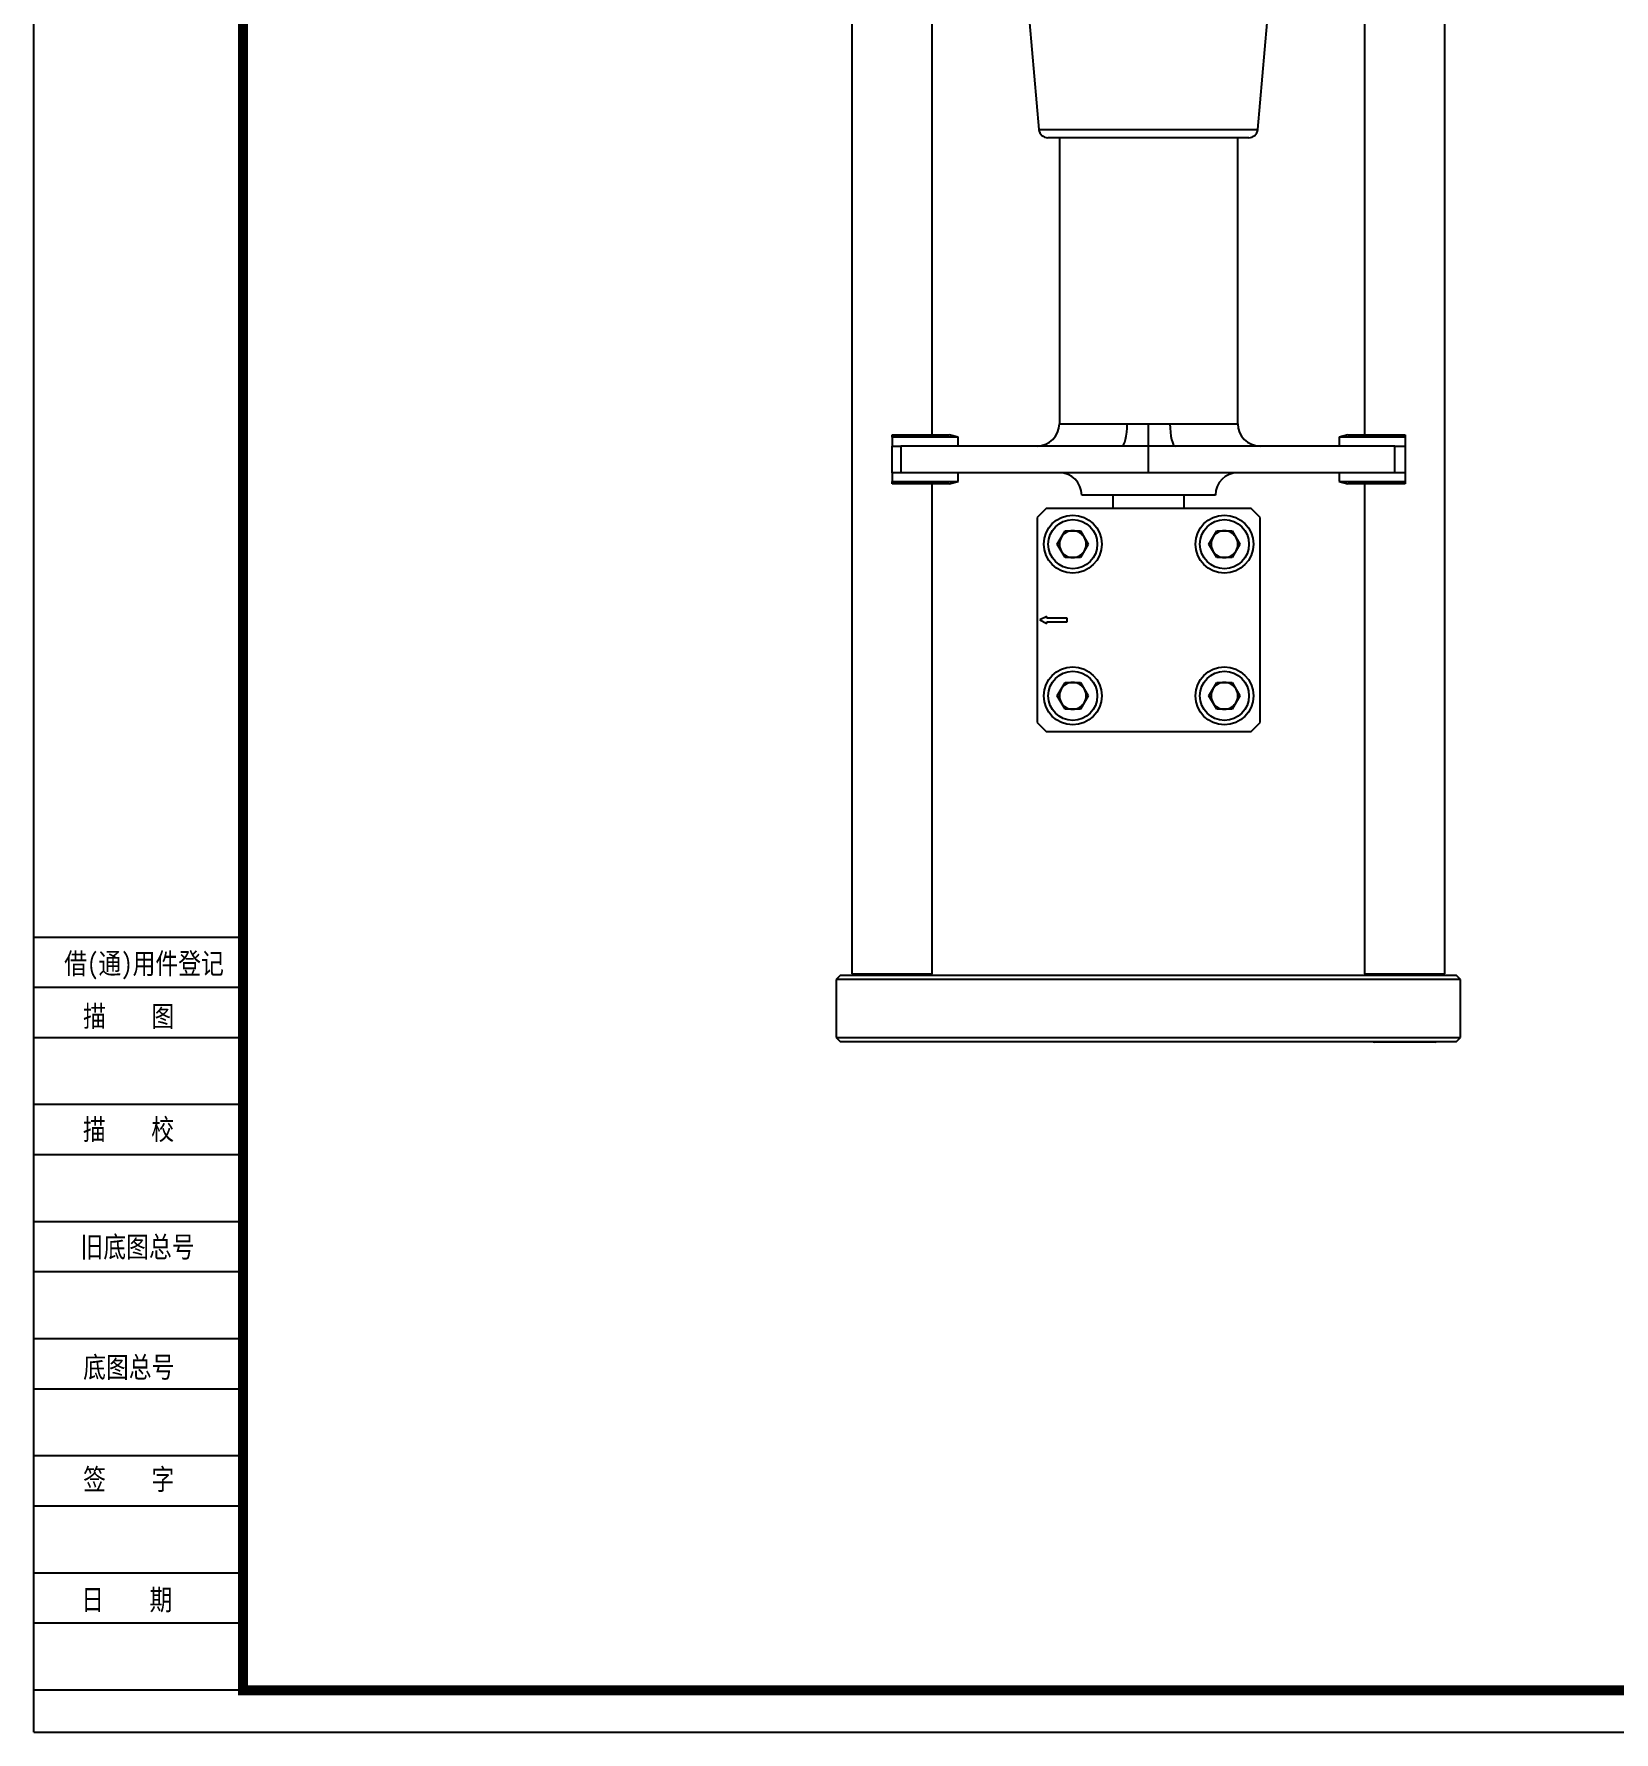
# Model space of a CAD drawing. Header units: millimetres. Extents: x 5231 to 7653, y 7068 to 7959.
# Drawn here: x 5231.1 to 5585.4, y 7071.9 to 7452.5 of the extents above; entities that cross this region are included whole.
import ezdxf

# ---------------------------------------------------------------- set-up
doc = ezdxf.new("R2010")
doc.units = ezdxf.units.MM
doc.styles.add('STYLE1', font='')
doc.styles.get('STYLE1').set_extended_font_data('FangSong_GB2312')

msp = doc.modelspace()

# ---------------------------------------------------------------- linework, layer by layer
for p, q in [((5231.09, 7071.912), (5231.09, 7859.412)), ((5277.965, 7250.037), (5231.09, 7250.037)), ((5277.965, 7238.787), (5231.09, 7238.787)), ((5277.965, 7227.537), (5231.09, 7227.537)), ((5277.965, 7212.537), (5231.09, 7212.537)), ((5277.965, 7201.287), (5231.09, 7201.287)), ((5277.965, 7186.287), (5231.09, 7186.287)), ((5277.965, 7175.037), (5231.09, 7175.037)), ((5277.965, 7160.037), (5231.09, 7160.037)), ((5277.965, 7148.787), (5231.09, 7148.787)), ((5277.965, 7133.787), (5231.09, 7133.787)), ((5277.965, 7122.537), (5231.09, 7122.537)), ((5277.965, 7107.537), (5231.09, 7107.537)), ((5277.965, 7096.287), (5231.09, 7096.287)), ((5277.965, 7081.287), (5231.09, 7081.287)), ((5231.09, 7071.912), (6307.34, 7071.912)), ((5231.09, 7071.912), (5231.09, 7071.912))]:
    msp.add_line(p, q)
at = {"color": 7, "linetype": 'Continuous', "lineweight": 25}
for p, q in [((5414.495, 7476.585), (5414.495, 7241.835)), ((5432.495, 7362.674), (5432.495, 7476.585)), ((5452.431, 7476.585), (5456.409, 7431.111)), ((5505.456, 7431.111), (5509.434, 7476.585)), ((5529.393, 7476.585), (5529.393, 7362.674)), ((5547.393, 7241.835), (5547.393, 7476.585)), ((5456.409, 7431.111), (5498.273, 7431.111)), ((5498.273, 7431.111), (5505.456, 7431.111)), ((5496.864, 7429.285), (5458.401, 7429.285)), ((5460.995, 7429.285), (5460.995, 7365.174)), ((5503.463, 7429.285), (5496.864, 7429.285)), ((5500.995, 7365.174), (5500.995, 7429.285)), ((5460.995, 7365.174), (5476.197, 7365.174)), ((5480.995, 7360.174), (5480.995, 7365.174)), ((5485.794, 7365.174), (5500.995, 7365.174)), ((5423.495, 7362.674), (5436.295, 7362.674)), ((5423.495, 7362.138), (5423.495, 7362.674)), ((5438.295, 7362.138), (5423.495, 7362.138)), ((5423.495, 7362.138), (5423.495, 7360.174)), ((5438.295, 7362.138), (5436.295, 7362.674)), ((5438.295, 7360.174), (5438.295, 7362.138)), ((5525.695, 7362.674), (5523.695, 7362.138)), ((5523.695, 7362.138), (5523.695, 7360.174)), ((5538.495, 7362.138), (5523.695, 7362.138)), ((5525.695, 7362.674), (5538.495, 7362.674)), ((5538.495, 7362.674), (5538.495, 7362.138)), ((5538.495, 7362.138), (5538.495, 7360.174)), ((5423.495, 7354.174), (5423.495, 7360.174)), ((5423.495, 7360.174), (5425.48, 7360.174)), ((5425.48, 7360.174), (5425.48, 7354.174)), ((5474.997, 7360.174), (5425.48, 7360.174)), ((5480.995, 7360.174), (5474.997, 7360.174)), ((5480.995, 7354.174), (5480.995, 7360.174)), ((5486.993, 7360.174), (5480.995, 7360.174)), ((5536.218, 7360.174), (5486.993, 7360.174)), ((5536.218, 7354.174), (5536.218, 7360.174)), ((5536.218, 7360.174), (5538.495, 7360.174)), ((5538.495, 7360.174), (5538.495, 7354.174)), ((5423.495, 7354.174), (5423.495, 7352.209)), ((5425.48, 7354.174), (5423.495, 7354.174)), ((5480.995, 7354.174), (5425.48, 7354.174)), ((5438.295, 7352.209), (5438.295, 7354.174)), ((5536.218, 7354.174), (5480.995, 7354.174)), ((5523.695, 7354.174), (5523.695, 7352.209)), ((5538.495, 7354.174), (5536.218, 7354.174)), ((5538.495, 7354.174), (5538.495, 7352.209)), ((5423.495, 7352.209), (5438.295, 7352.209)), ((5423.495, 7351.674), (5423.495, 7352.209)), ((5436.295, 7351.674), (5423.495, 7351.674)), ((5432.495, 7241.835), (5432.495, 7351.674)), ((5436.295, 7351.674), (5438.295, 7352.209)), ((5523.695, 7352.209), (5525.695, 7351.674)), ((5523.695, 7352.209), (5538.495, 7352.209)), ((5538.495, 7351.674), (5525.695, 7351.674)), ((5529.393, 7351.674), (5529.393, 7241.835)), ((5538.495, 7352.209), (5538.495, 7351.674)), ((5457.995, 7346.174), (5455.995, 7344.174)), ((5503.995, 7346.174), (5457.995, 7346.174)), ((5495.995, 7349.174), (5465.995, 7349.174)), ((5472.995, 7349.174), (5472.995, 7346.174)), ((5488.995, 7346.174), (5488.995, 7349.174)), ((5505.995, 7344.174), (5503.995, 7346.174)), ((5455.995, 7344.174), (5455.995, 7298.174)), ((5505.995, 7298.174), (5505.995, 7344.174)), ((5460.531, 7338.174), (5462.263, 7341.174)), ((5462.263, 7341.174), (5465.727, 7341.174)), ((5465.727, 7341.174), (5467.459, 7338.174)), ((5494.531, 7338.174), (5496.263, 7341.174)), ((5496.263, 7341.174), (5499.727, 7341.174)), ((5499.727, 7341.174), (5501.459, 7338.174)), ((5462.263, 7335.174), (5460.531, 7338.174)), ((5465.727, 7335.174), (5462.263, 7335.174)), ((5467.459, 7338.174), (5465.727, 7335.174)), ((5496.263, 7335.174), (5494.531, 7338.174)), ((5499.727, 7335.174), (5496.263, 7335.174)), ((5501.459, 7338.174), (5499.727, 7335.174)), ((5458.195, 7321.967), (5456.623, 7321.174)), ((5456.623, 7321.174), (5458.195, 7320.38)), ((5458.195, 7321.57), (5458.195, 7321.967)), ((5462.769, 7321.57), (5458.195, 7321.57)), ((5458.195, 7320.777), (5462.769, 7320.777)), ((5458.195, 7320.38), (5458.195, 7320.777)), ((5462.769, 7320.777), (5462.769, 7321.57)), ((5460.531, 7304.174), (5462.263, 7307.174)), ((5462.263, 7301.174), (5460.531, 7304.174)), ((5462.263, 7307.174), (5465.727, 7307.174)), ((5465.727, 7307.174), (5467.459, 7304.174)), ((5467.459, 7304.174), (5465.727, 7301.174)), ((5494.531, 7304.174), (5496.263, 7307.174)), ((5496.263, 7301.174), (5494.531, 7304.174)), ((5496.263, 7307.174), (5499.727, 7307.174)), ((5499.727, 7307.174), (5501.459, 7304.174)), ((5501.459, 7304.174), (5499.727, 7301.174)), ((5465.727, 7301.174), (5462.263, 7301.174)), ((5499.727, 7301.174), (5496.263, 7301.174)), ((5455.995, 7298.174), (5457.995, 7296.174)), ((5503.995, 7296.174), (5505.995, 7298.174)), ((5457.995, 7296.174), (5503.995, 7296.174)), ((5411.944, 7241.585), (5410.944, 7240.585)), ((5410.944, 7240.585), (5410.944, 7227.585)), ((5550.944, 7240.585), (5410.944, 7240.585)), ((5411.944, 7241.585), (5549.944, 7241.585)), ((5414.495, 7241.835), (5414.745, 7241.585)), ((5414.495, 7241.835), (5423.643, 7241.835)), ((5423.643, 7241.835), (5432.495, 7241.835)), ((5432.245, 7241.585), (5432.495, 7241.835)), ((5529.393, 7241.835), (5529.643, 7241.585)), ((5529.393, 7241.835), (5547.393, 7241.835)), ((5547.143, 7241.585), (5547.393, 7241.835)), ((5550.944, 7240.585), (5549.944, 7241.585)), ((5550.944, 7227.585), (5550.944, 7240.585)), ((5410.944, 7227.585), (5411.944, 7226.585)), ((5410.944, 7227.585), (5550.944, 7227.585)), ((5549.944, 7226.585), (5411.944, 7226.585)), ((5545.167, 7226.56), (5531.667, 7226.56)), ((5549.944, 7226.585), (5550.944, 7227.585))]:
    msp.add_line(p, q, dxfattribs=at)
at = {"const_width": 2.25}
msp.add_lwpolyline([(6297.965, 7850.037), (5277.965, 7850.037), (5277.965, 7081.287), (6297.965, 7081.287)], close=True, dxfattribs=at)
at = {"color": 7, "linetype": 'Continuous', "lineweight": 25, "flags": 128}
for points in [[(5474.997, 7360.174), (5475.231, 7360.27), (5475.456, 7360.554), (5475.664, 7361.016), (5475.845, 7361.638), (5475.994, 7362.396), (5476.105, 7363.26), (5476.174, 7364.198), (5476.197, 7365.174)], [(5485.794, 7365.174), (5485.817, 7364.198), (5485.885, 7363.26), (5485.996, 7362.396), (5486.145, 7361.638), (5486.327, 7361.016), (5486.534, 7360.554), (5486.759, 7360.27), (5486.993, 7360.174)], [(5531.416, 7226.585), (5531.423, 7226.584), (5531.667, 7226.56)], [(5545.167, 7226.56), (5545.411, 7226.584), (5545.418, 7226.585)]]:
    msp.add_lwpolyline(points, dxfattribs=at)
at = {"color": 7, "linetype": 'Continuous', "lineweight": 25}
for centre, radius in [((5463.995, 7338.174), 6.5), ((5463.995, 7338.174), 5.5), ((5497.995, 7338.174), 6.5), ((5497.995, 7338.174), 5.5), ((5463.995, 7304.174), 6.5), ((5463.995, 7304.174), 5.5), ((5497.995, 7304.174), 6.5), ((5497.995, 7304.174), 5.5)]:
    msp.add_circle(centre, radius, dxfattribs=at)
for centre, radius, start, end in [((5458.401, 7431.285), 2, 185, 270), ((5503.463, 7431.285), 2, 270, 355), ((5455.995, 7365.174), 5, 270, 0), ((5505.995, 7365.174), 5, 180, 270), ((5460.995, 7349.174), 5, 0, 90), ((5500.995, 7349.174), 5, 90, 180), ((5463.995, 7338.174), 3, 150, 210), ((5463.995, 7338.174), 3, 90, 150), ((5463.995, 7338.174), 3, 30, 90), ((5463.995, 7338.174), 3, 330, 30), ((5497.995, 7338.174), 3, 150, 210), ((5497.995, 7338.174), 3, 90, 150), ((5497.995, 7338.174), 3, 30, 90), ((5497.995, 7338.174), 3, 330, 30), ((5463.995, 7338.174), 3, 210, 270), ((5463.995, 7338.174), 3, 270, 330), ((5497.995, 7338.174), 3, 210, 270), ((5497.995, 7338.174), 3, 270, 330), ((5463.995, 7304.174), 3, 150, 210), ((5463.995, 7304.174), 3, 90, 150), ((5463.995, 7304.174), 3, 30, 90), ((5463.995, 7304.174), 3, 330, 30), ((5497.995, 7304.174), 3, 150, 210), ((5497.995, 7304.174), 3, 90, 150), ((5497.995, 7304.174), 3, 30, 90), ((5497.995, 7304.174), 3, 330, 30), ((5463.995, 7304.174), 3, 210, 270), ((5463.995, 7304.174), 3, 270, 330), ((5497.995, 7304.174), 3, 210, 270), ((5497.995, 7304.174), 3, 270, 330)]:
    msp.add_arc(centre, radius, start, end, dxfattribs=at)
for points in [[(5476.197, 7365.174), (5477.325, 7365.172), (5478.912, 7365.169), (5480.528, 7365.173), (5480.995, 7365.174)], [(5480.995, 7365.174), (5482.145, 7365.172), (5483.763, 7365.169), (5485.338, 7365.173), (5485.794, 7365.174)]]:
    msp.add_open_spline(points, degree=3, knots=[0, 0, 0, 0, 0.7107516, 1, 1, 1, 1], dxfattribs=at)

# ---------------------------------------------------------------- texts
at = {"style": 'STYLE1', "width": 0.8}
for s, p in [('借(通)用件登记', (5237.876, 7241.843)), ('描    图', (5242.115, 7230.007)), ('描    校', (5242.072, 7204.647)), ('旧底图总号', (5241.531, 7178.317)), ('底图总号', (5242.115, 7151.355)), ('签    字', (5242.115, 7126.219)), ('日    期', (5241.679, 7099.234))]:
    msp.add_text(s, height=4.6875, dxfattribs=at).set_placement(p)

doc.saveas('drawing.dxf')
